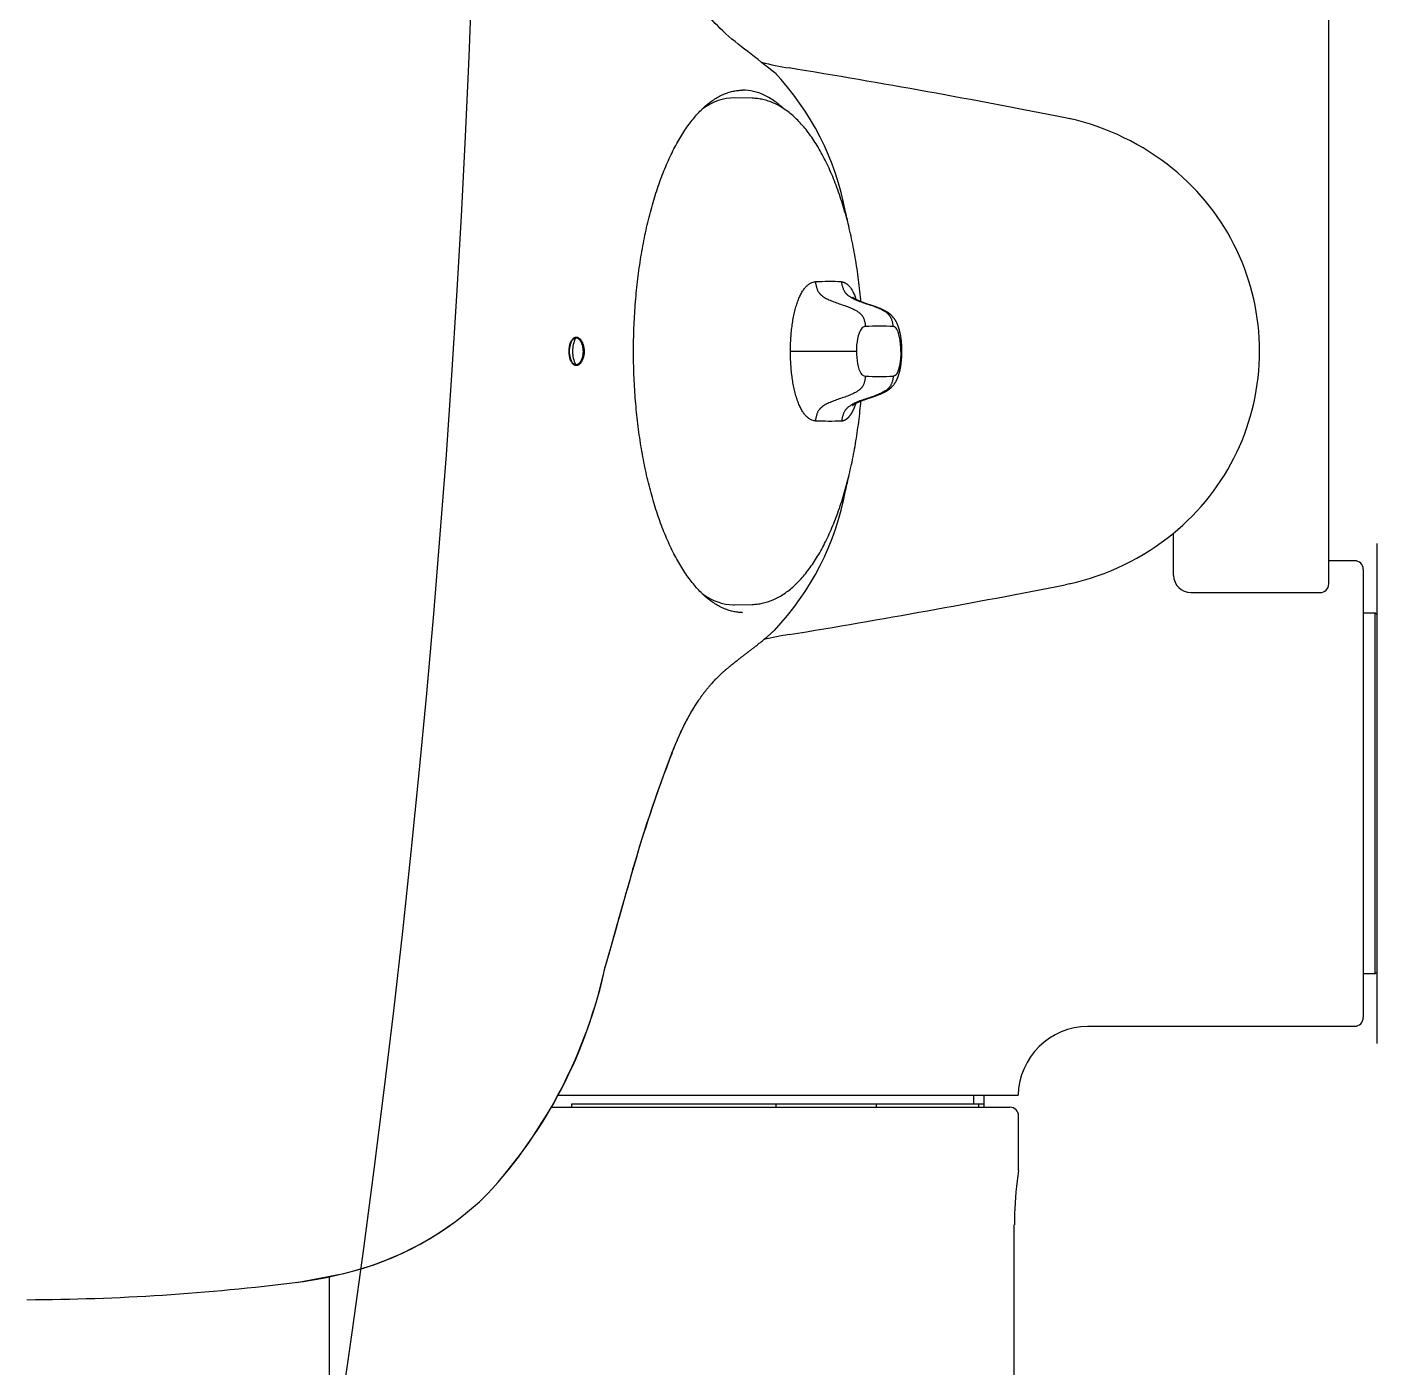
# Model space of a CAD drawing. Header units: millimetres. Extents: x 976 to 9349, y -714 to 2211.
# Drawn here: x 6697.7 to 6705.53, y 18.22 to 26 of the extents above; entities that cross this region are included whole.
import ezdxf

# ---------------------------------------------------------------- set-up
doc = ezdxf.new("R2010")
doc.units = ezdxf.units.MM
doc.layers.add('Wbudowane', color=175, linetype='Continuous')

# ---------------------------------------------------------------- blocks, each defined once
blk = doc.blocks.new('Z$W@#9123')
for p, q in [((23.875, 48.5826), (20.975, 48.5826)), ((21.3883, 48.5826), (21.38, 48.5726)), ((23.47, 48.5726), (21.38, 48.5726)), ((21.38, 48.5726), (21.38, 48.5026)), ((23.47, 48.5726), (23.4617, 48.5826)), ((23.47, 48.5026), (23.47, 48.5726)), ((21.125, 48.5026), (23.725, 48.5026)), ((21.075, 48.4526), (21.075, 48.3026)), ((23.775, 46.906), (23.775, 48.4526)), ((21.21, 48.3026), (16.63, 48.3026)), ((21.26, 47.5026), (21.26, 48.2526)), ((21.16, 47.4026), (20.9196, 47.4026)), ((24.175, 46.4973), (24.175, 46.5001)), ((24.175, 46.0347), (24.175, 46.4973)), ((24.245, 43.7863), (24.245, 46.4526)), ((24.6116, 46.5026), (24.295, 46.5026)), ((28.5122, 46.4781), (24.9278, 46.4781)), ((24.245, 46.3026), (24.175, 46.3026)), ((24.225, 46.2706), (24.225, 46.3026)), ((24.175, 46.2412), (24.225, 46.2412)), ((24.225, 45.679), (24.225, 46.2706)), ((24.225, 46.2706), (24.245, 46.2706)), ((24.175, 43.8267), (24.175, 46.0347)), ((19.8601, 45.8198), (19.8601, 45.8264)), ((24.245, 45.679), (24.225, 45.679)), ((24.225, 45.0942), (24.225, 45.679)), ((19.8606, 45.5617), (19.8606, 45.1792)), ((24.225, 43.9109), (24.225, 45.0942)), ((24.225, 45.0942), (24.245, 45.0942)), ((18.3926, 44.9574), (18.3906, 44.8547)), ((21.3305, 44.8547), (21.3285, 44.9574)), ((24.245, 43.9109), (24.225, 43.9109)), ((25.2607, 42.3153), (25.2093, 42.5877)), ((25.2254, 42.5026), (26.2, 42.5026))]:
    blk.add_line(p, q)
for centre, radius, start, end in [((21.125, 48.4526), 0.05, 90, 180), ((23.725, 48.4526), 0.05, 0, 90), ((21.21, 48.2526), 0.05, 0, 90), ((19.8612, 46.5348), 1.3667, 90.05157, 140.85772), ((19.8586, 46.5342), 1.3674, 39.15688, 89.94127), ((21.16, 47.5026), 0.1, 270, 0), ((19.9382, 46.4766), 1.4632, 140.98899, 167.34019), ((19.7818, 46.4766), 1.4632, 12.65981, 39.01101), ((24.1838, 46.9074), 0.4074, 180.25087, 268.75797), ((66.0135, 37.3814), 48.4273, 168.81636, 170.74303), ((19.9019, 46.493), 1.4233, 167.18552, 168.60988), ((19.8165, 46.4923), 1.425, 11.39958, 12.82597), ((-26.5908, 37.3242), 48.73, 9.26713, 11.18172), ((24.295, 46.4526), 0.05, 90, 180), ((24.9287, 48.5525), 2.0743, 261.20679, 262.90597), ((24.9282, 48.5385), 2.0603, 262.87161, 269.99045), ((21.7112, 45.6945), 1.9965, 177.65651, 182.30271), ((18.0246, 45.6945), 1.9817, 357.68003, 2.36075), ((19.8662, 42.0548), 3.5392, 101.7721, 103.28271), ((19.8563, 42.0554), 3.5383, 76.73706, 78.25334), ((19.3471, 43.9202), 1.6062, 100.54559, 133.47707), ((21.6188, 45.4014), 2.1627, 178.03482, 182.05196), ((17.4069, 45.404), 2.8578, 358.3949, 1.43453), ((20.3745, 43.9221), 1.6043, 46.4968, 79.45858), ((16.3868, 45.4604), 1.8527, 345.96563, 351.03191), ((23.3335, 45.4591), 1.8527, 188.92751, 193.55706), ((25.1038, 52.0491), 8.1005, 248.82296, 253.92125), ((24.9563, 51.6078), 7.6349, 248.75064, 254.30925), ((55.3386, 157.748), 118.0386, 254.030156, 254.315712), ((36.6377, 91.5757), 49.2745, 253.80117, 254.45055), ((22.8542, 41.3799), 2.7847, 47.04372, 78.14012), ((22.8359, 41.3441), 2.8233, 47.2689, 77.89674), ((19.127, 43.9715), 0.7336, 0.46457, 0.84071), ((19.7786, 43.9228), 0.0111, 62.23148, 92.13013), ((19.8575, 44.0768), 0.1619, 242.91338, 271.09315), ((19.8603, 44.0449), 0.1491, 255.37913, 270.10686), ((19.8636, 44.0762), 0.1613, 268.90764, 297.13488), ((19.862, 44.0346), 0.1388, 269.41987, 284.92135), ((19.8726, 43.8948), 0.012, 175.51203, 181.50382), ((19.9424, 43.9228), 0.0111, 87.8723, 117.81535), ((23.4737, 42.1723), 1.7846, 13.46227, 44.27997), ((23.4819, 42.1768), 1.7757, 13.33376, 44.34363), ((22.9761, 42.0258), 2.3029, 7.35033, 14.08435), ((12.1327, 40.6868), 13.2287, 0.27041, 7.09377)]:
    blk.add_arc(centre, radius, start, end)
for start_param, end_param in [(3.133453, 3.441102), (5.983656, 6.283185), (0, 0.00814)]:
    blk.add_ellipse((19.8606, 44.8496), major_axis=(1.47, 0), ratio=0.422618, start_param=start_param, end_param=end_param)
for points, knots in [([(19.8606, 45.8262), (19.8576, 45.8262), (19.8538, 45.8261), (19.8433, 45.8259), (19.8305, 45.8254), (19.8177, 45.8246), (19.807, 45.8236), (19.7996, 45.8229), (19.7918, 45.8219), (19.7864, 45.8212), (19.7815, 45.8205), (19.7771, 45.8198), (19.7732, 45.8192), (19.7691, 45.8185), (19.7656, 45.8178), (19.7619, 45.8171), (19.7586, 45.8164), (19.7553, 45.8157), (19.7522, 45.815), (19.749, 45.8143), (19.7453, 45.8134), (19.7411, 45.8124), (19.7365, 45.8111), (19.7319, 45.8098), (19.727, 45.8083), (19.7221, 45.8068), (19.7175, 45.8052), (19.714, 45.8039), (19.7112, 45.8029), (19.7091, 45.8021), (19.7071, 45.8013), (19.7054, 45.8006), (19.7037, 45.7998), (19.7019, 45.7991), (19.6978, 45.7973), (19.6937, 45.7953), (19.6896, 45.7932), (19.6875, 45.7921), (19.685, 45.7907), (19.6823, 45.7891), (19.6793, 45.7874), (19.6766, 45.7856), (19.6737, 45.7837), (19.6681, 45.7799), (19.6624, 45.7753), (19.6565, 45.77), (19.6533, 45.7668), (19.6508, 45.7641), (19.6488, 45.7619), (19.6471, 45.76), (19.6455, 45.7581), (19.644, 45.7563), (19.6425, 45.7543), (19.6409, 45.7523), (19.6394, 45.7503), (19.6378, 45.748), (19.636, 45.7454), (19.634, 45.7424), (19.6319, 45.739), (19.6297, 45.7353), (19.6273, 45.7311), (19.6249, 45.7265), (19.6223, 45.7215), (19.6196, 45.716), (19.6172, 45.7107), (19.6143, 45.7041), (19.6115, 45.6974), (19.6091, 45.6912), (19.6073, 45.6865), (19.6056, 45.6819), (19.6037, 45.6769), (19.602, 45.672), (19.6004, 45.6675), (19.5988, 45.663), (19.5972, 45.6582), (19.5953, 45.6526), (19.5934, 45.6469), (19.5911, 45.64), (19.5888, 45.6331), (19.5865, 45.6263), (19.5845, 45.6206), (19.583, 45.6159), (19.5814, 45.6115), (19.5799, 45.6072), (19.578, 45.6019), (19.5761, 45.5968), (19.5743, 45.592), (19.5727, 45.5878), (19.571, 45.5835), (19.5692, 45.5793), (19.5678, 45.5758), (19.5665, 45.5729), (19.5653, 45.5702), (19.564, 45.5674), (19.5624, 45.5641), (19.5607, 45.5608), (19.5591, 45.5577), (19.5577, 45.5552), (19.5564, 45.553), (19.5552, 45.5511), (19.554, 45.5491), (19.5528, 45.5473), (19.5516, 45.5456), (19.5507, 45.5444), (19.55, 45.5434), (19.5494, 45.5426), (19.5488, 45.5419), (19.5483, 45.5413), (19.5478, 45.5407), (19.5474, 45.5403), (19.547, 45.5399), (19.5466, 45.5395), (19.5463, 45.5392), (19.5461, 45.5389), (19.546, 45.5389), (19.546, 45.5388), (19.546, 45.5388)], [0, 0, 0, 0, 0.014348, 0.021832, 0.054583, 0.08232, 0.090601, 0.113058, 0.122967, 0.134125, 0.143753, 0.151047, 0.160058, 0.166209, 0.175405, 0.181465, 0.188581, 0.195497, 0.202049, 0.208094, 0.21587, 0.225636, 0.235563, 0.246223, 0.256577, 0.269329, 0.280711, 0.289689, 0.295181, 0.300986, 0.305702, 0.310009, 0.314298, 0.31881, 0.323949, 0.346181, 0.35226, 0.357434, 0.363495, 0.373025, 0.380525, 0.388461, 0.397018, 0.405726, 0.437122, 0.449067, 0.459075, 0.467228, 0.472642, 0.477954, 0.482827, 0.487858, 0.492827, 0.497659, 0.503058, 0.507507, 0.513564, 0.521161, 0.527837, 0.536197, 0.544453, 0.554324, 0.56391, 0.574802, 0.586303, 0.595045, 0.612356, 0.624628, 0.630455, 0.638889, 0.650302, 0.658818, 0.666616, 0.675715, 0.684623, 0.69402, 0.707812, 0.717209, 0.733906, 0.747849, 0.757143, 0.76786, 0.775511, 0.783847, 0.793921, 0.807539, 0.815811, 0.823851, 0.834087, 0.843882, 0.851974, 0.857161, 0.863865, 0.871219, 0.877434, 0.887972, 0.896371, 0.902732, 0.909797, 0.915998, 0.921086, 0.930259, 0.935708, 0.942197, 0.946929, 0.951404, 0.955341, 0.960238, 0.964596, 0.968591, 0.973075, 0.978431, 0.983927, 0.990299, 0.997218, 1, 1, 1, 1]), ([(20.1751, 45.5388), (20.1751, 45.5388), (20.1751, 45.5389), (20.1748, 45.5391), (20.1745, 45.5394), (20.1742, 45.5398), (20.1738, 45.5402), (20.1733, 45.5408), (20.1727, 45.5414), (20.1719, 45.5424), (20.171, 45.5436), (20.1698, 45.5452), (20.1688, 45.5466), (20.1678, 45.5481), (20.1668, 45.5496), (20.1658, 45.5513), (20.1648, 45.5529), (20.1635, 45.5551), (20.1622, 45.5574), (20.1608, 45.5601), (20.1595, 45.5626), (20.158, 45.5656), (20.1565, 45.5688), (20.1552, 45.5717), (20.154, 45.5743), (20.1529, 45.5769), (20.1515, 45.5802), (20.1498, 45.5843), (20.148, 45.5888), (20.1464, 45.5932), (20.1446, 45.5979), (20.1428, 45.6028), (20.1411, 45.6076), (20.1397, 45.6115), (20.1384, 45.6152), (20.137, 45.6193), (20.1351, 45.6249), (20.1332, 45.6306), (20.131, 45.6372), (20.1287, 45.6441), (20.1264, 45.651), (20.1243, 45.6571), (20.1228, 45.6615), (20.1213, 45.6659), (20.1197, 45.6704), (20.118, 45.6753), (20.1163, 45.6801), (20.1146, 45.6846), (20.113, 45.6888), (20.1108, 45.6943), (20.1085, 45.7001), (20.106, 45.7061), (20.1036, 45.7115), (20.101, 45.7172), (20.0982, 45.7229), (20.0955, 45.728), (20.093, 45.7325), (20.0903, 45.7373), (20.0878, 45.7413), (20.0856, 45.7447), (20.0838, 45.7474), (20.0819, 45.75), (20.08, 45.7526), (20.0785, 45.7546), (20.0769, 45.7566), (20.0751, 45.7587), (20.0732, 45.761), (20.0712, 45.7633), (20.0688, 45.7658), (20.0661, 45.7685), (20.0622, 45.7722), (20.0575, 45.7763), (20.0526, 45.7801), (20.0489, 45.7828), (20.046, 45.7847), (20.0433, 45.7864), (20.0408, 45.788), (20.0379, 45.7897), (20.0352, 45.7913), (20.0324, 45.7928), (20.0299, 45.7941), (20.0271, 45.7955), (20.0244, 45.7968), (20.0215, 45.7981), (20.0192, 45.7991), (20.0169, 45.8001), (20.0144, 45.8011), (20.0116, 45.8022), (20.008, 45.8036), (20.0041, 45.805), (19.9992, 45.8067), (19.9932, 45.8087), (19.9869, 45.8105), (19.9812, 45.8121), (19.9768, 45.8132), (19.9731, 45.8141), (19.9696, 45.8149), (19.9664, 45.8156), (19.9631, 45.8163), (19.96, 45.817), (19.9562, 45.8177), (19.9527, 45.8184), (19.9486, 45.8191), (19.9446, 45.8197), (19.9399, 45.8205), (19.9347, 45.8212), (19.9298, 45.8219), (19.922, 45.8228), (19.9144, 45.8236), (19.9032, 45.8246), (19.8909, 45.8254), (19.8783, 45.8259), (19.8678, 45.8261), (19.8636, 45.8262), (19.8606, 45.8262)], [0, 0, 0, 0, 0.0089, 0.015433, 0.020932, 0.026386, 0.030619, 0.035806, 0.041547, 0.045739, 0.05535, 0.062208, 0.06859, 0.073925, 0.079741, 0.084795, 0.090356, 0.095134, 0.105202, 0.110004, 0.117106, 0.125042, 0.132651, 0.139937, 0.145491, 0.151149, 0.157385, 0.167699, 0.178362, 0.1866, 0.195072, 0.208075, 0.217005, 0.224445, 0.231187, 0.23968, 0.248719, 0.264131, 0.273619, 0.287168, 0.304259, 0.312939, 0.322024, 0.329316, 0.338415, 0.347347, 0.357204, 0.36531, 0.372922, 0.381081, 0.396484, 0.406011, 0.414856, 0.427715, 0.438976, 0.448634, 0.458682, 0.466588, 0.478759, 0.484913, 0.489031, 0.497375, 0.503377, 0.507785, 0.512321, 0.519043, 0.524577, 0.53058, 0.538467, 0.546542, 0.556191, 0.573794, 0.589832, 0.599586, 0.607089, 0.614825, 0.622704, 0.628787, 0.639684, 0.64583, 0.651985, 0.66008, 0.668816, 0.67352, 0.682574, 0.686853, 0.691799, 0.701531, 0.708222, 0.718539, 0.730023, 0.743261, 0.761294, 0.772621, 0.781657, 0.789878, 0.796573, 0.803665, 0.809853, 0.817285, 0.822775, 0.832761, 0.838684, 0.847092, 0.856246, 0.865868, 0.876937, 0.884383, 0.909795, 0.918418, 0.945368, 0.975899, 0.985651, 1, 1, 1, 1]), ([(19.8606, 45.8196), (19.8593, 45.8196), (19.8568, 45.8196), (19.853, 45.8196), (19.8492, 45.8195), (19.8455, 45.8194), (19.8417, 45.8193), (19.838, 45.8191), (19.8343, 45.8189), (19.8306, 45.8187), (19.8269, 45.8184), (19.8233, 45.8182), (19.8196, 45.8179), (19.816, 45.8175), (19.8123, 45.8172), (19.8087, 45.8168), (19.8003, 45.8158), (19.7876, 45.814), (19.7715, 45.8108), (19.7546, 45.8064), (19.7383, 45.8004), (19.7283, 45.7946), (19.7235, 45.7903), (19.7213, 45.7878), (19.7195, 45.7852), (19.7181, 45.7823), (19.717, 45.7793), (19.7166, 45.7772), (19.7164, 45.7761)], [0, 0, 0, 0, 0.016642, 0.033233, 0.049783, 0.066304, 0.082806, 0.0993, 0.115799, 0.132312, 0.14885, 0.165425, 0.182048, 0.198729, 0.215479, 0.232308, 0.249227, 0.334085, 0.417767, 0.5018, 0.6287, 0.752432, 0.7882, 0.825998, 0.865966, 0.908224, 0.952874, 1, 1, 1, 1]), ([(19.7164, 45.6143), (19.7171, 45.6081), (19.7188, 45.6017), (19.7244, 45.5957), (19.7327, 45.5866), (19.7491, 45.5784), (19.7708, 45.5724), (19.7918, 45.5667), (19.8175, 45.5631), (19.8435, 45.5621), (19.8492, 45.5618), (19.8549, 45.5617), (19.8606, 45.5617)], [0, 0, 0, 0, 0.233213, 0.233213, 0.233213, 0.584774, 0.584774, 0.584774, 0.925302, 0.925302, 0.925302, 1, 1, 1, 1]), ([(19.8606, 45.5617), (19.8849, 45.5617), (19.91, 45.5639), (19.9319, 45.5682), (19.9551, 45.5727), (19.9747, 45.5796), (19.9871, 45.5877), (19.996, 45.5935), (20.0011, 45.5999), (20.0032, 45.6064), (20.004, 45.609), (20.0044, 45.6117), (20.0047, 45.6143)], [0, 0, 0, 0, 0.321189, 0.321189, 0.321189, 0.660594, 0.660594, 0.660594, 0.902668, 0.902668, 0.902668, 1, 1, 1, 1]), ([(19.5728, 45.5882), (19.569, 45.5878), (19.5431, 45.5855), (19.4947, 45.5807), (19.4295, 45.5727), (19.3649, 45.5633), (19.3015, 45.5527), (19.2391, 45.5409), (19.1781, 45.5278), (19.1185, 45.5134), (19.0606, 45.4979), (19.0043, 45.4812), (18.9498, 45.4634), (18.8972, 45.4444), (18.8466, 45.4244), (18.7981, 45.4032), (18.7519, 45.3811), (18.708, 45.358), (18.6665, 45.3339), (18.6276, 45.3088), (18.5914, 45.2828), (18.5578, 45.256), (18.5272, 45.2284), (18.4995, 45.2), (18.4748, 45.1709), (18.4533, 45.1414), (18.435, 45.1112), (18.42, 45.0809), (18.4082, 45.0499), (18.3996, 45.0196), (18.3942, 44.9876), (18.3928, 44.9687), (18.3926, 44.9574)], [0, 0, 0, 0, 0.006018, 0.040418, 0.074822, 0.109259, 0.143708, 0.178185, 0.212691, 0.247204, 0.281731, 0.316284, 0.350909, 0.385547, 0.420271, 0.455007, 0.489805, 0.524624, 0.559494, 0.594378, 0.629325, 0.664217, 0.699083, 0.733763, 0.768284, 0.802505, 0.836401, 0.869881, 0.90296, 0.935659, 0.96806, 1, 1, 1, 1]), ([(19.4574, 45.4756), (19.4575, 45.4764), (19.4577, 45.4781), (19.4581, 45.4805), (19.4586, 45.4829), (19.4591, 45.4853), (19.4598, 45.4876), (19.4605, 45.4899), (19.4614, 45.4921), (19.4623, 45.4943), (19.4646, 45.4993), (19.4694, 45.5069), (19.4816, 45.5204), (19.504, 45.5367), (19.5342, 45.5508), (19.5546, 45.5582), (19.5603, 45.5601)], [0, 0, 0, 0, 0.027064, 0.053653, 0.079771, 0.105421, 0.130607, 0.155334, 0.179606, 0.203428, 0.226806, 0.34242, 0.454757, 0.684384, 0.914109, 1, 1, 1, 1]), ([(21.3285, 44.9574), (21.3284, 44.9678), (21.3271, 44.9858), (21.3222, 45.0163), (21.3142, 45.046), (21.3032, 45.0762), (21.289, 45.1059), (21.2717, 45.1354), (21.2513, 45.1644), (21.2279, 45.193), (21.2016, 45.2209), (21.1724, 45.2481), (21.1405, 45.2746), (21.1058, 45.3003), (21.0686, 45.3251), (21.0289, 45.349), (20.9869, 45.3721), (20.9425, 45.3941), (20.8961, 45.4152), (20.8475, 45.4353), (20.7969, 45.4544), (20.7445, 45.4724), (20.6903, 45.4893), (20.6343, 45.5051), (20.5769, 45.5198), (20.5179, 45.5333), (20.4578, 45.5457), (20.3962, 45.5568), (20.334, 45.5667), (20.27, 45.5754), (20.2092, 45.5825), (20.1672, 45.5865), (20.1483, 45.5882)], [0, 0, 0, 0, 0.029365, 0.060979, 0.092844, 0.125088, 0.157712, 0.190769, 0.224151, 0.257859, 0.291771, 0.325789, 0.359889, 0.394083, 0.428234, 0.462408, 0.496524, 0.530621, 0.564601, 0.598574, 0.632512, 0.666402, 0.700285, 0.734112, 0.767938, 0.801721, 0.835454, 0.869163, 0.902889, 0.936581, 0.970287, 1, 1, 1, 1]), ([(19.8606, 45.1792), (19.8476, 45.1792), (19.8345, 45.1794), (19.8216, 45.1799), (19.8085, 45.1803), (19.7955, 45.181), (19.7826, 45.1818), (19.7696, 45.1827), (19.7567, 45.1838), (19.744, 45.1851), (19.7312, 45.1864), (19.7186, 45.1879), (19.7063, 45.1896), (19.6939, 45.1913), (19.6817, 45.1933), (19.6699, 45.1955), (19.658, 45.1976), (19.6464, 45.2), (19.6353, 45.2026), (19.6241, 45.2052), (19.6133, 45.208), (19.6029, 45.211), (19.5925, 45.214), (19.5826, 45.2172), (19.5732, 45.2206), (19.5638, 45.224), (19.5548, 45.2276), (19.5465, 45.2314), (19.5381, 45.2351), (19.5302, 45.239), (19.523, 45.243), (19.5157, 45.2471), (19.509, 45.2512), (19.503, 45.2555), (19.4969, 45.2598), (19.4914, 45.2641), (19.4866, 45.2686), (19.4818, 45.273), (19.4776, 45.2775), (19.4741, 45.2821), (19.4705, 45.2867), (19.4676, 45.2913), (19.4652, 45.296), (19.4629, 45.3006), (19.4612, 45.3053), (19.4599, 45.31), (19.4586, 45.3146), (19.4578, 45.3193), (19.4574, 45.324), (19.4574, 45.324), (19.4574, 45.324), (19.4575, 45.324)], [0, 0, 0, 0, 0.061436, 0.061436, 0.061436, 0.123448, 0.123448, 0.123448, 0.185842, 0.185842, 0.185842, 0.248513, 0.248513, 0.248513, 0.311348, 0.311348, 0.311348, 0.374254, 0.374254, 0.374254, 0.437196, 0.437196, 0.437196, 0.500194, 0.500194, 0.500194, 0.563265, 0.563265, 0.563265, 0.626365, 0.626365, 0.626365, 0.689366, 0.689366, 0.689366, 0.752105, 0.752105, 0.752105, 0.814482, 0.814482, 0.814482, 0.876547, 0.876547, 0.876547, 0.938422, 0.938422, 0.938422, 0.999918, 0.999918, 0.999918, 1, 1, 1, 1]), ([(20.2635, 45.324), (20.2633, 45.3193), (20.2625, 45.3146), (20.2612, 45.31), (20.26, 45.3053), (20.2582, 45.3006), (20.2559, 45.296), (20.2535, 45.2913), (20.2506, 45.2867), (20.2471, 45.2821), (20.2435, 45.2775), (20.2393, 45.273), (20.2345, 45.2686), (20.2297, 45.2641), (20.2242, 45.2598), (20.2182, 45.2555), (20.2121, 45.2512), (20.2054, 45.2471), (20.1982, 45.243), (20.1909, 45.239), (20.1831, 45.2351), (20.1747, 45.2314), (20.1663, 45.2276), (20.1574, 45.224), (20.1479, 45.2206), (20.1385, 45.2172), (20.1286, 45.214), (20.1182, 45.211), (20.1079, 45.208), (20.0971, 45.2052), (20.0859, 45.2026), (20.0747, 45.2), (20.0631, 45.1976), (20.0513, 45.1955), (20.0394, 45.1933), (20.0273, 45.1913), (20.0149, 45.1896), (20.0025, 45.1879), (19.9899, 45.1864), (19.9772, 45.1851), (19.9644, 45.1838), (19.9516, 45.1827), (19.9386, 45.1818), (19.9257, 45.181), (19.9126, 45.1803), (19.8996, 45.1799), (19.8866, 45.1794), (19.8736, 45.1792), (19.8606, 45.1792)], [0, 0, 0, 0, 0.061501, 0.061501, 0.061501, 0.123381, 0.123381, 0.123381, 0.185452, 0.185452, 0.185452, 0.247834, 0.247834, 0.247834, 0.310577, 0.310577, 0.310577, 0.373584, 0.373584, 0.373584, 0.43669, 0.43669, 0.43669, 0.499765, 0.499765, 0.499765, 0.562768, 0.562768, 0.562768, 0.625716, 0.625716, 0.625716, 0.688627, 0.688627, 0.688627, 0.751467, 0.751467, 0.751467, 0.814143, 0.814143, 0.814143, 0.876542, 0.876542, 0.876542, 0.938559, 0.938559, 0.938559, 1, 1, 1, 1]), ([(18.4523, 45.1389), (18.4459, 45.132), (18.4397, 45.1252), (18.4297, 45.1133), (18.4256, 45.1083), (18.4178, 45.0983), (18.3991, 45.0732), (18.3841, 45.0478), (18.365, 45.0069), (18.3577, 44.9863), (18.3481, 44.9447), (18.3456, 44.9237), (18.3457, 44.902), (18.3457, 44.9015), (18.3457, 44.9009)], [0, 0, 0, 0, 0.089937, 0.089937, 0.154458, 0.154458, 0.21898, 0.477067, 0.477067, 0.735154, 0.735154, 0.993241, 0.993241, 1, 1, 1, 1]), ([(18.2504, 45.0956), (18.2039, 45.0352), (18.1285, 44.9406), (18.0121, 44.7887), (17.8724, 44.6656), (17.7111, 44.5677), (17.5971, 44.5191), (17.5382, 44.4947)], [0, 0, 0, 0, 0.230823, 0.435475, 0.612042, 0.830667, 1, 1, 1, 1]), ([(22.1898, 44.4917), (22.1884, 44.4923), (22.1857, 44.4933), (22.1813, 44.4951), (22.1767, 44.497), (22.1718, 44.4989), (22.1667, 44.501), (22.1615, 44.5031), (22.1564, 44.5052), (22.1512, 44.5074), (22.1457, 44.5096), (22.1398, 44.5121), (22.1338, 44.5146), (22.1277, 44.5172), (22.1212, 44.52), (22.1144, 44.5229), (22.1074, 44.526), (22.1002, 44.5292), (22.0917, 44.533), (22.0828, 44.537), (22.0727, 44.5417), (22.0615, 44.5469), (22.0504, 44.5522), (22.0406, 44.5569), (22.0292, 44.5626), (22.0173, 44.5686), (22.0054, 44.5747), (21.9972, 44.5791), (21.9897, 44.5831), (21.9833, 44.5866), (21.9776, 44.5897), (21.9727, 44.5925), (21.9673, 44.5954), (21.9617, 44.5986), (21.955, 44.6025), (21.9456, 44.6079), (21.9338, 44.615), (21.919, 44.6241), (21.9062, 44.6322), (21.8938, 44.6403), (21.8856, 44.6458), (21.8782, 44.6509), (21.8729, 44.6546), (21.868, 44.6581), (21.8634, 44.6613), (21.8591, 44.6644), (21.8551, 44.6674), (21.8498, 44.6713), (21.845, 44.6749), (21.8398, 44.6788), (21.8357, 44.6819), (21.8319, 44.6849), (21.8275, 44.6883), (21.8221, 44.6927), (21.8154, 44.6981), (21.8084, 44.7039), (21.7992, 44.7117), (21.7832, 44.7258), (21.7657, 44.7421), (21.7503, 44.7574), (21.7417, 44.7663), (21.735, 44.7732), (21.7289, 44.7798), (21.7234, 44.7857), (21.7181, 44.7916), (21.7133, 44.797), (21.7086, 44.8024), (21.7043, 44.8072), (21.6998, 44.8125), (21.6953, 44.8178), (21.6896, 44.8247), (21.6837, 44.8318), (21.6763, 44.8408), (21.6695, 44.8492), (21.6615, 44.8594), (21.6548, 44.8679), (21.649, 44.8753), (21.6452, 44.8802), (21.6399, 44.8871), (21.6325, 44.8967), (21.6242, 44.9075), (21.6176, 44.9162), (21.613, 44.9223), (21.6092, 44.9272), (21.6059, 44.9316), (21.6027, 44.9358), (21.5993, 44.9402), (21.5957, 44.9449), (21.5918, 44.9501), (21.5873, 44.9558), (21.5826, 44.9619), (21.5772, 44.9689), (21.5712, 44.9767), (21.5598, 44.9911), (21.5477, 45.0062), (21.536, 45.0205), (21.5297, 45.028), (21.5247, 45.034), (21.52, 45.0395), (21.5155, 45.0448), (21.5112, 45.0497), (21.5072, 45.0544), (21.5031, 45.059), (21.4991, 45.0636), (21.4954, 45.0677), (21.4918, 45.0717), (21.4885, 45.0754), (21.4852, 45.079), (21.4819, 45.0825), (21.48, 45.0846), (21.4788, 45.0859)], [0, 0, 0, 0, 0.003908, 0.008988, 0.013027, 0.018239, 0.02369, 0.028616, 0.033784, 0.038874, 0.044374, 0.050101, 0.056327, 0.062164, 0.068225, 0.075378, 0.082063, 0.088748, 0.096728, 0.10701, 0.115022, 0.126456, 0.140017, 0.14805, 0.155897, 0.174541, 0.184326, 0.192723, 0.200487, 0.207981, 0.213502, 0.219126, 0.224301, 0.231185, 0.237994, 0.247463, 0.263738, 0.280398, 0.303895, 0.313254, 0.330899, 0.339034, 0.345944, 0.354583, 0.361364, 0.367062, 0.374659, 0.380727, 0.39272, 0.398332, 0.406389, 0.413466, 0.418024, 0.429102, 0.441484, 0.453989, 0.466954, 0.491981, 0.543675, 0.56721, 0.581085, 0.593714, 0.605332, 0.61593, 0.624937, 0.635515, 0.64253, 0.651384, 0.658924, 0.667215, 0.676066, 0.689717, 0.69839, 0.714396, 0.724314, 0.739071, 0.747229, 0.752262, 0.757541, 0.772358, 0.786857, 0.795622, 0.802331, 0.807814, 0.812477, 0.817384, 0.822016, 0.827218, 0.833338, 0.83945, 0.846624, 0.854003, 0.863132, 0.873103, 0.903665, 0.915987, 0.92479, 0.931454, 0.938183, 0.945599, 0.951318, 0.957352, 0.963775, 0.969454, 0.975412, 0.980131, 0.985794, 0.990324, 0.99499, 1, 1, 1, 1]), ([(19.8606, 44.2686), (19.8357, 44.2686), (19.7942, 44.269), (19.724, 44.2709), (19.6576, 44.2741), (19.5897, 44.2786), (19.5233, 44.2844), (19.4571, 44.2914), (19.3921, 44.2997), (19.3278, 44.3091), (19.2647, 44.3198), (19.2027, 44.3317), (19.1421, 44.3446), (19.083, 44.3588), (19.0254, 44.374), (18.9695, 44.3902), (18.9154, 44.4076), (18.8632, 44.4259), (18.8131, 44.4451), (18.765, 44.4653), (18.7192, 44.4864), (18.6758, 44.5082), (18.6347, 44.5309), (18.596, 44.5543), (18.5599, 44.5784), (18.5264, 44.6031), (18.4956, 44.6284), (18.4676, 44.6541), (18.4423, 44.6804), (18.4199, 44.7071), (18.4004, 44.734), (18.3838, 44.7614), (18.37, 44.7889), (18.3593, 44.8171), (18.3516, 44.8446), (18.3469, 44.8732), (18.3458, 44.89), (18.3457, 44.8997)], [0, 0, 0, 0, 0.028556, 0.057175, 0.085763, 0.114361, 0.143048, 0.171656, 0.200209, 0.228804, 0.25744, 0.286055, 0.314651, 0.343225, 0.371767, 0.400364, 0.428943, 0.457517, 0.486076, 0.514671, 0.543192, 0.571666, 0.600174, 0.628747, 0.657291, 0.685819, 0.714327, 0.74283, 0.771426, 0.799969, 0.828514, 0.857162, 0.885965, 0.914776, 0.94368, 0.972656, 1, 1, 1, 1]), ([(21.3755, 44.8997), (21.3754, 44.8899), (21.3742, 44.8731), (21.3696, 44.8446), (21.3618, 44.817), (21.3511, 44.7889), (21.3373, 44.7614), (21.3207, 44.7339), (21.3011, 44.7069), (21.2787, 44.6803), (21.2534, 44.654), (21.2254, 44.6283), (21.1946, 44.603), (21.1611, 44.5783), (21.125, 44.5542), (21.0863, 44.5308), (21.0452, 44.5081), (21.0017, 44.4863), (20.9559, 44.4652), (20.9079, 44.4451), (20.8577, 44.4258), (20.8055, 44.4075), (20.7514, 44.3902), (20.6954, 44.3739), (20.6379, 44.3587), (20.5787, 44.3446), (20.5182, 44.3316), (20.4563, 44.3198), (20.3932, 44.3091), (20.3289, 44.2996), (20.2638, 44.2914), (20.1976, 44.2844), (20.1312, 44.2786), (20.0634, 44.2741), (19.9971, 44.2709), (19.927, 44.269), (19.8855, 44.2686), (19.8606, 44.2686)], [0, 0, 0, 0, 0.027441, 0.05639, 0.085242, 0.114041, 0.142849, 0.171534, 0.200163, 0.228706, 0.257268, 0.285758, 0.314273, 0.342837, 0.371349, 0.399889, 0.428442, 0.456903, 0.485431, 0.514043, 0.542595, 0.571131, 0.599732, 0.628333, 0.65696, 0.685486, 0.714041, 0.742592, 0.771204, 0.799878, 0.82847, 0.857064, 0.885701, 0.914309, 0.942846, 0.971401, 1, 1, 1, 1]), ([(22.1818, 44.4947), (22.1229, 44.5191), (22.0247, 44.561), (21.9289, 44.6167), (21.8845, 44.6466)], [0, 0, 0, 0, 0.506895, 1, 1, 1, 1]), ([(19.7782, 43.9339), (19.7779, 43.9368), (19.7782, 43.9398), (19.7799, 43.9456), (19.7813, 43.9486), (19.7852, 43.9542), (19.7876, 43.957), (19.7934, 43.9623), (19.7967, 43.9649), (19.8024, 43.9683), (19.8044, 43.9694), (19.8086, 43.9715), (19.8108, 43.9725), (19.8177, 43.9753), (19.8226, 43.9769), (19.8303, 43.9788), (19.833, 43.9794), (19.8384, 43.9804), (19.8438, 43.9813), (19.8493, 43.9818), (19.8535, 43.9821), (19.8549, 43.9821), (19.8577, 43.9822), (19.8592, 43.9823), (19.8606, 43.9823)], [0, 0, 0, 0, 0.125, 0.125, 0.25, 0.25, 0.375, 0.375, 0.5, 0.5, 0.5625, 0.5625, 0.625, 0.625, 0.75, 0.75, 0.8125, 0.8125, 0.875, 0.9375, 0.9375, 0.96875, 0.96875, 1, 1, 1, 1]), ([(19.8606, 43.9775), (19.8553, 43.9774), (19.8501, 43.9771), (19.8425, 43.9761), (19.84, 43.9757), (19.8349, 43.9748), (19.8325, 43.9743), (19.8253, 43.9725), (19.8207, 43.971), (19.8143, 43.9685), (19.8122, 43.9676), (19.8083, 43.9656), (19.8064, 43.9646), (19.8011, 43.9614), (19.798, 43.959), (19.7926, 43.9541), (19.7904, 43.9515), (19.7868, 43.9463), (19.7855, 43.9436), (19.7842, 43.9395), (19.7839, 43.9381), (19.7837, 43.9361), (19.7837, 43.9354), (19.7837, 43.934), (19.7837, 43.9333), (19.7837, 43.9327)], [0, 0, 0, 0, 0.125, 0.125, 0.1875, 0.1875, 0.25, 0.25, 0.375, 0.375, 0.4375, 0.4375, 0.5, 0.5, 0.625, 0.625, 0.75, 0.75, 0.875, 0.875, 0.9375, 0.9375, 0.96875, 0.96875, 1, 1, 1, 1]), ([(19.8606, 43.9823), (19.8634, 43.9823), (19.8662, 43.9822), (19.8718, 43.9819), (19.8746, 43.9816), (19.8802, 43.9809), (19.8829, 43.9805), (19.8883, 43.9795), (19.8935, 43.9783), (19.8984, 43.9768), (19.9033, 43.9752), (19.9057, 43.9743), (19.9125, 43.9715), (19.9167, 43.9694), (19.9244, 43.9648), (19.9278, 43.9623), (19.9337, 43.957), (19.9361, 43.9543), (19.939, 43.95), (19.9398, 43.9485), (19.9411, 43.9456), (19.9417, 43.9442), (19.9428, 43.9398), (19.9431, 43.9369), (19.9428, 43.9339)], [0, 0, 0, 0, 0.0625, 0.0625, 0.125, 0.125, 0.1875, 0.1875, 0.25, 0.3125, 0.3125, 0.375, 0.375, 0.5, 0.5, 0.625, 0.625, 0.75, 0.75, 0.8125, 0.8125, 0.875, 0.875, 1, 1, 1, 1]), ([(19.9372, 43.9327), (19.9373, 43.9333), (19.9373, 43.934), (19.9373, 43.9354), (19.9372, 43.9374), (19.9366, 43.9408), (19.9356, 43.9435), (19.9344, 43.9462), (19.9336, 43.9476), (19.931, 43.9516), (19.9287, 43.9541), (19.9232, 43.959), (19.92, 43.9613), (19.9129, 43.9655), (19.909, 43.9675), (19.9026, 43.9701), (19.9004, 43.9709), (19.8959, 43.9724), (19.8913, 43.9738), (19.8864, 43.9749), (19.8814, 43.9758), (19.8789, 43.9762), (19.8711, 43.9772), (19.8659, 43.9775), (19.8606, 43.9775)], [0, 0, 0, 0, 0.03125, 0.03125, 0.0625, 0.125, 0.1875, 0.1875, 0.25, 0.25, 0.375, 0.375, 0.5, 0.5, 0.625, 0.625, 0.6875, 0.6875, 0.75, 0.8125, 0.8125, 0.875, 0.875, 1, 1, 1, 1]), ([(19.8606, 43.8945), (19.8553, 43.8946), (19.85, 43.8948), (19.8396, 43.8958), (19.8346, 43.8965), (19.8249, 43.8984), (19.8201, 43.8996), (19.8113, 43.9023), (19.8073, 43.9039), (19.8016, 43.9066), (19.7998, 43.9076), (19.7964, 43.9095), (19.7948, 43.9106), (19.7904, 43.9138), (19.7878, 43.916), (19.7845, 43.9196), (19.7836, 43.9209), (19.7818, 43.9234), (19.7811, 43.9247), (19.7792, 43.9285), (19.7784, 43.9312), (19.7782, 43.9339)], [0, 0, 0, 0, 0.125, 0.125, 0.25, 0.25, 0.375, 0.375, 0.5, 0.5, 0.5625, 0.5625, 0.625, 0.625, 0.75, 0.75, 0.8125, 0.8125, 0.875, 0.875, 1, 1, 1, 1]), ([(19.7837, 43.9327), (19.7838, 43.932), (19.7839, 43.9314), (19.7841, 43.9301), (19.7846, 43.9283), (19.7858, 43.9252), (19.7871, 43.9228), (19.7887, 43.9205), (19.7896, 43.9193), (19.7927, 43.9159), (19.7951, 43.9138), (19.7992, 43.9108), (19.8007, 43.9099), (19.8039, 43.908), (19.8056, 43.9071), (19.8108, 43.9046), (19.8146, 43.9031), (19.8196, 43.9015), (19.8206, 43.9012), (19.8216, 43.9009)], [0, 0, 0, 0, 0.0477684, 0.0477684, 0.0955367, 0.1910734, 0.2866102, 0.2866102, 0.3821469, 0.3821469, 0.5732203, 0.5732203, 0.668757, 0.668757, 0.7642938, 0.7642938, 0.9553672, 0.9553672, 1, 1, 1, 1]), ([(19.9428, 43.9339), (19.9426, 43.9312), (19.9418, 43.9285), (19.94, 43.9246), (19.9393, 43.9234), (19.9377, 43.9208), (19.9367, 43.9196), (19.9335, 43.916), (19.9309, 43.9137), (19.9264, 43.9106), (19.9247, 43.9095), (19.9213, 43.9076), (19.9195, 43.9066), (19.9138, 43.904), (19.9097, 43.9024), (19.9031, 43.9003), (19.9008, 43.8996), (19.8962, 43.8984), (19.8938, 43.8979), (19.8865, 43.8964), (19.8815, 43.8957), (19.8738, 43.895), (19.8711, 43.8948), (19.8672, 43.8946), (19.8659, 43.8946), (19.8632, 43.8945), (19.8619, 43.8945), (19.8606, 43.8945)], [0, 0, 0, 0, 0.125, 0.125, 0.1875, 0.1875, 0.25, 0.25, 0.375, 0.375, 0.4375, 0.4375, 0.5, 0.5, 0.625, 0.625, 0.6875, 0.6875, 0.75, 0.75, 0.875, 0.875, 0.9375, 0.9375, 0.96875, 0.96875, 1, 1, 1, 1]), ([(19.8988, 43.9007), (19.9, 43.9011), (19.9012, 43.9014), (19.9064, 43.9031), (19.9102, 43.9046), (19.9155, 43.9071), (19.9172, 43.908), (19.9205, 43.9099), (19.925, 43.9127), (19.9286, 43.9159), (19.9316, 43.9193), (19.9325, 43.9204), (19.934, 43.9228), (19.9347, 43.924), (19.9363, 43.9276), (19.937, 43.9301), (19.9372, 43.9327)], [0, 0, 0, 0, 0.0536314, 0.0536314, 0.2429051, 0.2429051, 0.337542, 0.337542, 0.4321788, 0.6214526, 0.6214526, 0.7160894, 0.7160894, 0.8107263, 0.8107263, 1, 1, 1, 1])]:
    blk.add_open_spline(points, degree=3, knots=knots)
for points, degree in [([(19.7164, 45.7761), (19.6309, 45.7622), (19.5927, 45.7548), (19.585, 45.4983), (19.543, 45.4924), (19.4574, 45.4756)], 5), ([(19.8606, 45.8196), (19.8926, 45.8196), (19.9255, 45.8172), (19.956, 45.8122), (19.9809, 45.8046), (20.0003, 45.7955), (20.0033, 45.7857), (20.0047, 45.7761)], 7), ([(20.0047, 45.7761), (20.0902, 45.7622), (20.1284, 45.7548), (20.1361, 45.4994), (20.1782, 45.4924), (20.2638, 45.4756)], 5), ([(19.4575, 45.324), (19.5417, 45.3374), (19.5809, 45.3417), (19.5941, 45.5975), (19.6308, 45.6033), (19.7164, 45.6143)], 5), ([(20.0047, 45.6143), (20.0903, 45.6033), (20.127, 45.5975), (20.1402, 45.3419), (20.1794, 45.3374), (20.2635, 45.324)], 5), ([(20.2638, 45.4756), (20.2623, 45.4886), (20.2583, 45.5018), (20.2494, 45.5147), (20.2349, 45.5272), (20.2149, 45.5392), (20.1899, 45.5502), (20.1608, 45.5601)], 7), ([(18.3457, 44.9009), (18.3457, 44.9005), (18.3457, 44.9001), (18.3457, 44.8997)], 3), ([(21.3755, 44.8997), (21.3755, 44.9001), (21.3755, 44.9005), (21.3755, 44.9009)], 3), ([(22.8656, 44.2642), (22.8643, 44.2645), (22.8629, 44.2649), (22.8616, 44.2652), (22.8602, 44.2655)], 4), ([(19.8216, 43.9009), (19.822, 43.9008), (19.8223, 43.9007), (19.8227, 43.9006)], 3), ([(19.8977, 43.9005), (19.8981, 43.9006), (19.8984, 43.9007), (19.8988, 43.9007)], 3)]:
    blk.add_open_spline(points, degree=degree)
blk = doc.blocks.new('Z$W@#8064')
blk.add_arc((34.9005, 84.3318, 3.9752), 74.8095, 247.274217, 292.891109)

msp = doc.modelspace()

# ---------------------------------------------------------------- block references
at = {"layer": 'Wbudowane'}
for name, p, rotation in [('Z$W@#8064', (6709.8524, -5.9427), 90), ('Z$W@#9123', (6656.9499, 43.9823), -90.00000000000001)]:
    msp.add_blockref(name, p, dxfattribs=dict(at, rotation=rotation))

doc.saveas('drawing.dxf')
